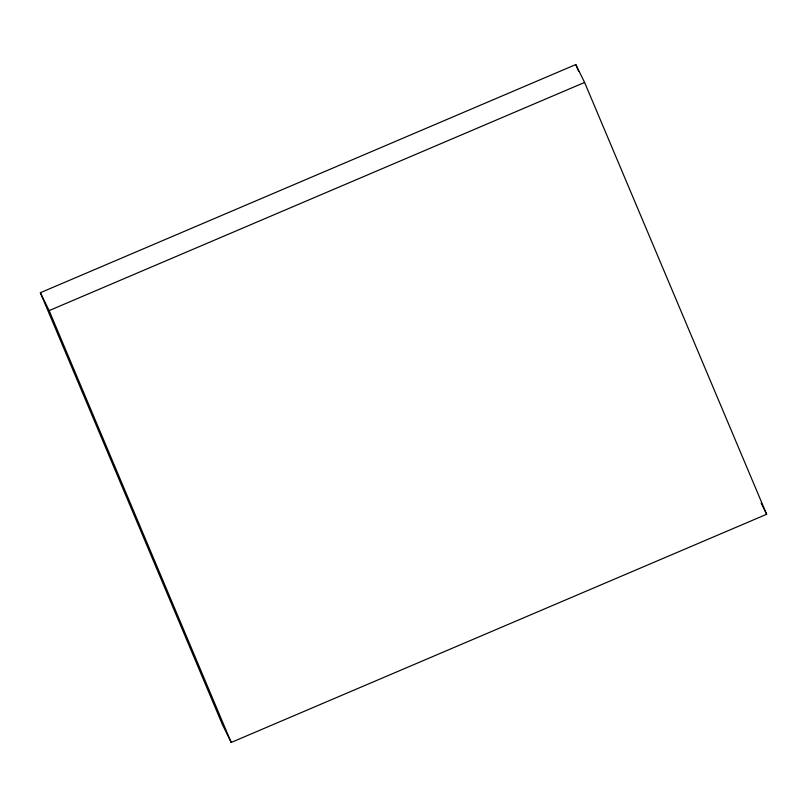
<?xml version="1.0" encoding="UTF-8"?>
<svg xmlns="http://www.w3.org/2000/svg" width="807" height="807" viewBox="0 0 807 807"><rect width="100%" height="100%" fill="white"/><g stroke="black" fill="none" stroke-linecap="round" stroke-linejoin="round"><path stroke-width="1.21" d="M40.35 292.719L575.784 64.56L584.591 82.435L766.65 514.281L231.206 742.44L222.409 724.565L40.35 292.719L49.146 310.594L231.206 742.44M49.146 310.594L584.591 82.435M761.152 503.114L766.65 514.281M575.784 64.56L578.73 71.52"/></g></svg>
